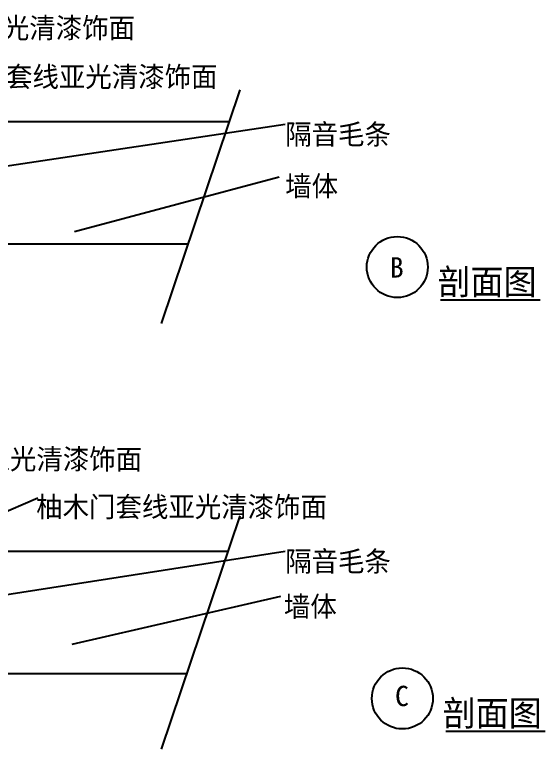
# Model space of a CAD drawing. Header units: metres. Extents: x 226 to 3527, y 156 to 4697.
# Drawn here: x 2247 to 3291, y 235 to 1680 of the extents above; entities that cross this region are included whole.
import ezdxf

# ---------------------------------------------------------------- set-up
doc = ezdxf.new("R2010")
doc.units = ezdxf.units.M
for name, color, linetype in [('2', 2, 'Continuous'), ('3', 3, 'Continuous'), ('BH', 3, 'Continuous'), ('DIM', 3, 'Continuous'), ('TEXT', 3, 'Continuous')]:
    doc.layers.add(name, color=color, linetype=linetype)
doc.dimstyles.get("Standard").update_dxf_attribs({"dimtxt": 2.5, "dimasz": 2.5, "dimexe": 1.25, "dimexo": 0.625, "dimtad": 1, "dimcen": 2.5, "dimazin": 3, "dimtfac": 1, "dimtmove": 0, "dimatfit": 3})

msp = doc.modelspace()

# ---------------------------------------------------------------- hatches: boundary and pattern name
at = {"layer": 'BH'}
h = msp.add_hatch(dxfattribs=at)
h.set_pattern_fill('ANSI31', scale=500)
h.paths.add_polyline_path([(2080.32, 1468.99), (2080.32, 1228.99), (2588.08, 1228.99), (2668.73, 1468.99)])
h = msp.add_hatch(dxfattribs=at)
h.set_pattern_fill('AR-CONC', scale=20)
h.paths.add_polyline_path([(2080.32, 1468.99), (2080.32, 1228.99), (2588.08, 1228.99), (2668.73, 1468.99)])
h = msp.add_hatch(dxfattribs=at)
h.set_pattern_fill('ANSI31', scale=500)
h.paths.add_polyline_path([(2080.88, 624.27), (2080.88, 384.42), (2118.88, 384.42), (2585.68, 384.42), (2666.28, 624.27)])
h = msp.add_hatch(dxfattribs=at)
h.set_pattern_fill('AR-CONC', scale=20)
h.paths.add_polyline_path([(2080.88, 624.27), (2080.88, 384.42), (2118.88, 384.42), (2585.68, 384.42), (2666.28, 624.27)])

# ---------------------------------------------------------------- linework, layer by layer
at = {"layer": '2'}
for p, q in [((2666.28, 624.27), (2080.88, 624.27)), ((2080.88, 384.42), (2585.63, 384.42))]:
    msp.add_line(p, q, dxfattribs=at)
msp.add_lwpolyline([(2668.73, 1468.99), (2080.32, 1468.99), (2080.32, 1228.99), (2588.08, 1228.99)], dxfattribs=at)
at = {"layer": '3'}
for p, q in [((2689.83, 1531.78), (2535.55, 1072.66)), ((2689.83, 694.37), (2535.55, 235.24))]:
    msp.add_line(p, q, dxfattribs=at)
at = {"layer": 'TEXT'}
for p, q in [((3084.97, 1118.76), (3280.88, 1118.76)), ((3095.02, 270.62), (3290.93, 270.62))]:
    msp.add_line(p, q, dxfattribs=at)
for centre in [(2999.78, 1183.35), (3009.83, 335.22)]:
    msp.add_circle(centre, 60, dxfattribs=at)

# ---------------------------------------------------------------- texts
for s, height, p in [('B', 40, (2985.15, 1162.77)), ('剖面图', 50, (3078.83, 1129.31)), ('C', 40, (2995.31, 320.12)), ('剖面图', 50, (3088.89, 281.17))]:
    msp.add_text(s, height=height, dxfattribs=at).set_placement(p)
at = {"layer": 'TEXT', "char_height": 40, "attachment_point": 1}
for s, insert in [('花樟夹板亚光清漆饰面', (1963.95, 1673.48)), ('柚木门套线亚光清漆饰面', (2074.16, 1577.58)), ('隔音毛条', (2779.18, 1464.32)), ('墙体', (2779.32, 1362.6)), ('花樟夹板亚光清漆饰面', (1977.86, 825.72)), ('柚木门套线亚光清漆饰面', (2289.43, 731.84)), ('隔音毛条', (2779.18, 624.75)), ('墙体', (2776.73, 536.03))]:
    msp.add_mtext(s, dxfattribs=dict(at, insert=insert))

# ---------------------------------------------------------------- leaders
at = {"layer": 'BH'}
for points in [[(2364.9, 1253.6), (2767.72, 1361)], [(2078.54, 637.39), (2292.61, 729.46)], [(2359.96, 442.06), (2770.66, 536.64)]]:
    msp.add_leader(points, dimstyle='Standard', dxfattribs=at)
at = {"layer": 'DIM'}
for points in [[(1972.23, 1343.71), (2779.18, 1464.42)], [(1971.68, 499.22), (2779.18, 624.86)]]:
    msp.add_leader(points, dimstyle='Standard', dxfattribs=at)

doc.saveas('drawing.dxf')
